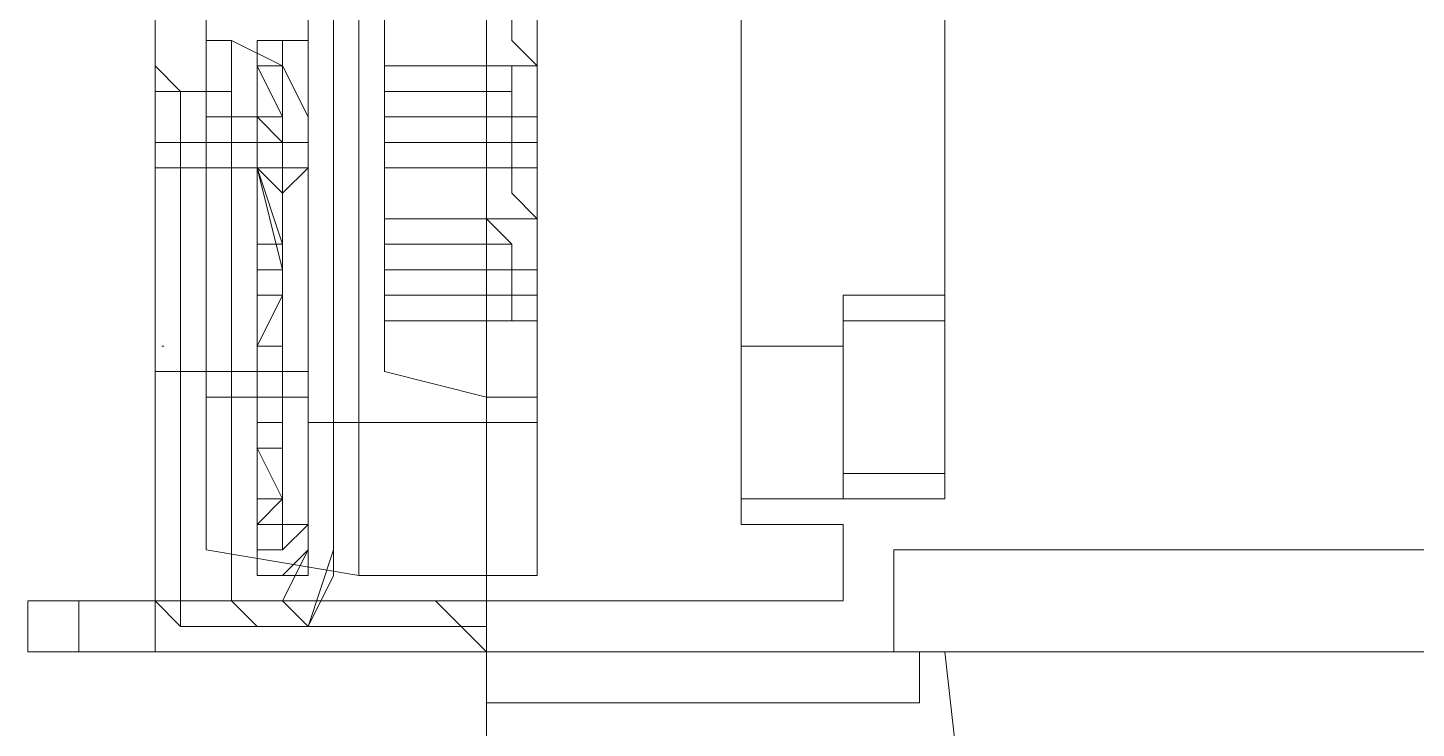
# Model space of a CAD drawing. Header units: millimetres. Extents: x 42 to 552, y 43 to 535.
# Drawn here: x 480.3692 to 480.4389, y 496.2602 to 496.2954 of the extents above; entities that cross this region are included whole.
import ezdxf

# ---------------------------------------------------------------- set-up
doc = ezdxf.new("R2010")
doc.units = ezdxf.units.MM
doc.header["$LTSCALE"] = 0.75
doc.header["$MEASUREMENT"] = 0
doc.layers.add('PDF_0', color=7, linetype='Continuous')

msp = doc.modelspace()

# ---------------------------------------------------------------- linework, layer by layer
at = {"layer": 'PDF_0', "lineweight": 18}
for points in [[(480.392239, 497.29161), (480.392239, 496.777174), (480.392239, 496.775894), (480.392239, 496.262738), (480.392239, 496.261458)], [(480.382001, 496.75158), (480.382001, 496.75286), (480.383281, 496.749021), (480.383281, 496.742622), (480.383281, 496.275535), (480.383281, 496.269136), (480.382001, 496.266577), (480.375603, 496.266577), (480.376882, 496.265297)], [(480.383281, 496.742622), (480.384561, 496.742622), (480.384561, 496.275535), (480.383281, 496.275535)], [(480.55348, 496.269136), (480.412714, 496.269136), (480.412714, 496.264017), (480.375603, 496.264017), (480.375603, 496.266577), (480.410154, 496.266577), (480.410154, 496.270416), (480.405036, 496.270416), (480.405036, 496.271696), (480.415273, 496.271696), (480.415273, 496.301129), (480.422951, 496.302408), (480.422951, 496.307527), (480.415273, 496.307527), (480.415273, 496.312646), (480.550921, 496.313925), (480.550921, 496.406063), (480.55476, 496.406063)], [(480.375603, 496.319044), (480.375603, 496.29345), (480.375603, 496.292171), (480.375603, 496.289611), (480.375603, 496.292171)], [(480.392239, 496.302408), (480.392239, 496.266577)], [(480.405036, 496.302408), (480.405036, 496.279374)], [(480.392239, 496.29345), (480.38712, 496.29345), (480.38712, 496.297289), (480.392239, 496.297289), (480.38712, 496.297289)], [(480.375603, 496.29345), (480.375603, 496.29345)], [(480.375603, 496.29345), (480.375603, 496.29345)], [(480.375603, 496.29345), (480.375603, 496.292171), (480.375603, 496.289611), (480.375603, 496.288332), (480.375603, 496.278094)], [(480.392239, 496.289611), (480.38712, 496.289611), (480.38712, 496.285772), (480.392239, 496.285772)], [(480.375603, 496.264017), (480.371764, 496.264017), (480.371764, 496.266577), (480.375603, 496.266577), (480.375603, 496.278094), (480.375603, 496.288332)], [(480.38712, 496.288332), (480.392239, 496.288332)], [(480.392239, 496.281933), (480.38712, 496.281933), (480.38712, 496.278094), (480.392239, 496.276814)], [(480.410154, 496.271696), (480.410154, 496.272975), (480.410154, 496.280653), (480.410154, 496.281933)], [(480.38712, 496.280653), (480.392239, 496.280653)], [(480.405036, 496.271696), (480.405036, 496.279374), (480.410154, 496.279374)], [(480.392239, 496.265297), (480.383281, 496.265297), (480.384561, 496.267857), (480.384561, 496.275535), (480.392239, 496.275535)], [(480.371764, 496.264017), (480.369204, 496.264017), (480.369204, 496.266577), (480.371764, 496.266577)], [(480.382001, 496.266577), (480.383281, 496.265297), (480.376882, 496.265297), (480.375603, 496.266577)], [(480.375603, 496.266577), (480.375603, 496.266577)], [(480.392239, 496.264017), (480.389679, 496.266577)], [(480.376882, 496.265297), (480.376882, 496.265297)], [(480.550921, 496.246102), (480.410154, 496.247381), (480.410154, 496.258899), (480.394798, 496.258899), (480.394798, 496.247381), (480.392239, 496.247381), (480.392239, 496.261458), (480.413994, 496.261458), (480.413994, 496.264017), (480.415273, 496.264017), (480.416553, 496.2525), (480.5522, 496.251221), (480.5522, 496.264017), (480.55348, 496.264017), (480.55348, 496.261458), (480.559878, 496.261458), (480.559878, 496.260178), (480.558599, 496.260178), (480.558599, 496.013198)], [(480.55348, 496.264017), (480.412714, 496.264017)], [(480.415273, 496.264017), (480.547081, 496.264017), (480.547081, 496.251221)], [(480.392239, 496.261458), (480.392239, 496.261458)]]:
    msp.add_lwpolyline(points, dxfattribs=at)
at = {"layer": 'PDF_0', "lineweight": 0}
for points in [[(480.378162, 496.29473), (480.378162, 496.472607)], [(480.393518, 496.467488), (480.38712, 496.467488), (480.394798, 496.467488), (480.394798, 496.466209), (480.394798, 496.464929), (480.392239, 496.464929), (480.393518, 496.464929), (480.393518, 496.463649), (480.394798, 496.46237), (480.394798, 496.46109), (480.394798, 496.267857), (480.392239, 496.267857), (480.393518, 496.267857)], [(480.38584, 496.46237), (480.38584, 496.275535), (480.38584, 496.270416), (480.38584, 496.267857), (480.378162, 496.269136), (480.378162, 496.276814), (480.378162, 496.278094), (480.379442, 496.278094), (480.379442, 496.288332), (480.376882, 496.288332), (480.376882, 496.278094), (480.376882, 496.288332)], [(480.392239, 496.45981), (480.392239, 496.266577), (480.392239, 496.265297), (480.392239, 496.266577), (480.392239, 496.265297)], [(480.393518, 496.292171), (480.393518, 496.29345), (480.392239, 496.29345), (480.38712, 496.29345), (480.394798, 496.29345), (480.393518, 496.29473), (480.393518, 496.29601), (480.392239, 496.29601), (480.38712, 496.297289), (480.38712, 496.298569), (480.38712, 496.301129), (480.392239, 496.301129), (480.394798, 496.301129), (480.38712, 496.301129)], [(480.38712, 496.297289), (480.392239, 496.29601), (480.392239, 496.301129), (480.393518, 496.301129), (480.393518, 496.299849), (480.393518, 496.297289), (480.394798, 496.29601), (480.394798, 496.29473), (480.394798, 496.29345), (480.394798, 496.290891), (480.38712, 496.290891)], [(480.378162, 496.29345), (480.378162, 496.29473), (480.378162, 496.29345), (480.378162, 496.290891), (480.378162, 496.289611), (480.379442, 496.289611), (480.376882, 496.289611), (480.376882, 496.288332), (480.375603, 496.288332)], [(480.379442, 496.29473), (480.378162, 496.29473), (480.378162, 496.29345), (480.378162, 496.290891), (480.378162, 496.289611), (480.378162, 496.276814), (480.380722, 496.276814), (480.380722, 496.270416), (480.382001, 496.271696), (480.380722, 496.271696), (480.380722, 496.275535), (480.380722, 496.271696), (480.380722, 496.270416), (480.380722, 496.271696), (480.380722, 496.275535), (480.380722, 496.271696), (480.380722, 496.270416), (480.382001, 496.270416), (480.382001, 496.269136), (480.380722, 496.269136), (480.382001, 496.269136), (480.383281, 496.270416), (480.382001, 496.269136), (480.382001, 496.270416), (480.382001, 496.271696)], [(480.378162, 496.29473), (480.378162, 496.29473)], [(480.383281, 496.289611), (480.383281, 496.290891), (480.382001, 496.29345), (480.379442, 496.29473), (480.379442, 496.290891), (480.380722, 496.290891), (480.380722, 496.288332), (480.380722, 496.279374), (480.382001, 496.279374), (480.382001, 496.283213), (480.382001, 496.281933), (480.380722, 496.279374), (480.380722, 496.281933), (480.380722, 496.283213), (480.380722, 496.279374), (480.380722, 496.281933), (480.380722, 496.279374), (480.380722, 496.283213), (480.382001, 496.283213), (480.382001, 496.279374), (480.380722, 496.279374)], [(480.380722, 496.292171), (480.380722, 496.29473), (480.383281, 496.29473), (480.383281, 496.292171), (480.383281, 496.29345), (480.383281, 496.29473), (480.382001, 496.29473), (480.382001, 496.290891), (480.382001, 496.29345), (480.382001, 496.290891), (480.382001, 496.289611), (480.382001, 496.290891), (480.382001, 496.29473), (480.382001, 496.290891), (480.382001, 496.289611), (480.382001, 496.290891), (480.382001, 496.29345)], [(480.380722, 496.29345), (480.380722, 496.290891), (480.382001, 496.289611), (480.382001, 496.290891), (480.382001, 496.29473), (480.382001, 496.290891), (480.380722, 496.29345), (480.380722, 496.290891), (480.382001, 496.289611), (480.382001, 496.290891), (480.382001, 496.29473), (480.382001, 496.290891), (480.380722, 496.29345), (480.382001, 496.29345), (480.382001, 496.290891), (480.382001, 496.29473), (480.380722, 496.29473)], [(480.380722, 496.29473), (480.380722, 496.29473)], [(480.382001, 496.29473), (480.382001, 496.29473)], [(480.383281, 496.29473), (480.383281, 496.292171)], [(480.376882, 496.292171), (480.375603, 496.29345)], [(480.38712, 496.29345), (480.38712, 496.29345)], [(480.38712, 496.289611), (480.38712, 496.290891), (480.38712, 496.29345)], [(480.392239, 496.288332), (480.392239, 496.29345), (480.394798, 496.29345)], [(480.375603, 496.278094), (480.376882, 496.278094), (480.375603, 496.278094), (480.375603, 496.288332), (480.376882, 496.288332), (480.378162, 496.288332), (480.379442, 496.288332), (480.378162, 496.288332), (480.378162, 496.278094), (480.380722, 496.278094), (480.379442, 496.278094), (480.380722, 496.278094), (480.382001, 496.278094), (480.383281, 496.278094), (480.383281, 496.270416), (480.383281, 496.267857), (480.380722, 496.267857), (480.382001, 496.267857), (480.383281, 496.269136), (480.383281, 496.270416), (480.383281, 496.292171), (480.383281, 496.280653)], [(480.375603, 496.289611), (480.375603, 496.292171), (480.376882, 496.292171), (480.376882, 496.289611), (480.375603, 496.289611), (480.376882, 496.289611), (480.376882, 496.292171), (480.379442, 496.292171), (480.379442, 496.289611), (480.379442, 496.288332), (480.379442, 496.278094), (480.379442, 496.288332), (480.383281, 496.288332), (480.383281, 496.278094)], [(480.375603, 496.292171), (480.376882, 496.292171)], [(480.376882, 496.292171), (480.376882, 496.292171)], [(480.376882, 496.292171), (480.376882, 496.292171)], [(480.380722, 496.267857), (480.380722, 496.270416), (480.380722, 496.292171), (480.380722, 496.270416), (480.380722, 496.267857), (480.380722, 496.269136), (480.380722, 496.270416), (480.382001, 496.270416), (480.382001, 496.271696), (480.382001, 496.274255), (480.382001, 496.271696), (480.382001, 496.270416), (480.382001, 496.271696), (480.382001, 496.270416), (480.382001, 496.271696), (480.382001, 496.270416), (480.382001, 496.271696), (480.382001, 496.270416), (480.382001, 496.271696), (480.380722, 496.271696), (480.380722, 496.274255), (480.382001, 496.271696), (480.382001, 496.274255), (480.382001, 496.271696), (480.382001, 496.275535), (480.380722, 496.275535), (480.382001, 496.275535), (480.382001, 496.271696), (480.380722, 496.271696), (480.382001, 496.271696), (480.380722, 496.271696), (480.380722, 496.270416), (480.380722, 496.271696), (480.380722, 496.270416), (480.380722, 496.271696)], [(480.380722, 496.292171), (480.380722, 496.292171)], [(480.383281, 496.292171), (480.383281, 496.292171)], [(480.38712, 496.292171), (480.393518, 496.292171), (480.393518, 496.288332), (480.392239, 496.288332), (480.38712, 496.288332), (480.392239, 496.288332), (480.393518, 496.288332), (480.393518, 496.287052), (480.394798, 496.285772), (480.394798, 496.283213), (480.38712, 496.283213), (480.38712, 496.285772)], [(480.380722, 496.290891), (480.382001, 496.290891), (480.382001, 496.288332), (480.382001, 496.290891), (480.380722, 496.290891), (480.378162, 496.290891), (480.378162, 496.288332), (480.380722, 496.288332), (480.382001, 496.283213), (480.382001, 496.288332), (480.380722, 496.288332), (480.380722, 496.287052), (480.380722, 496.283213), (480.380722, 496.284493), (480.380722, 496.288332), (480.382001, 496.284493), (480.380722, 496.284493), (480.380722, 496.283213), (480.380722, 496.287052), (480.380722, 496.288332), (480.382001, 496.288332), (480.382001, 496.283213), (480.382001, 496.288332), (480.383281, 496.288332)], [(480.378162, 496.290891), (480.378162, 496.290891)], [(480.379442, 496.289611), (480.379442, 496.290891), (480.382001, 496.290891), (480.382001, 496.288332), (480.382001, 496.287052), (480.382001, 496.284493), (480.382001, 496.287052), (480.383281, 496.288332), (480.383281, 496.289611), (480.382001, 496.289611), (480.379442, 496.289611), (480.379442, 496.276814), (480.379442, 496.269136)], [(480.382001, 496.290891), (480.382001, 496.290891)], [(480.392239, 496.289611), (480.394798, 496.289611), (480.394798, 496.290891)], [(480.380722, 496.289611), (480.382001, 496.289611)], [(480.382001, 496.289611), (480.382001, 496.289611)], [(480.378162, 496.288332), (480.378162, 496.288332)], [(480.382001, 496.278094), (480.382001, 496.288332), (480.383281, 496.288332), (480.382001, 496.287052), (480.382001, 496.284493), (480.382001, 496.283213), (480.380722, 496.283213), (480.380722, 496.281933), (480.380722, 496.279374)], [(480.380722, 496.279374), (480.380722, 496.288332)], [(480.380722, 496.288332), (480.380722, 496.285772)], [(480.380722, 496.288332), (480.380722, 496.288332)], [(480.380722, 496.288332), (480.380722, 496.285772)], [(480.380722, 496.284493), (480.380722, 496.288332)], [(480.382001, 496.288332), (480.382001, 496.288332)], [(480.382001, 496.288332), (480.382001, 496.288332)], [(480.383281, 496.288332), (480.383281, 496.288332)], [(480.38712, 496.284493), (480.393518, 496.284493), (480.392239, 496.285772), (480.394798, 496.285772), (480.394798, 496.287052), (480.394798, 496.288332), (480.393518, 496.288332)], [(480.383281, 496.287052), (480.383281, 496.271696)], [(480.379442, 496.272975), (480.379442, 496.285772)], [(480.394798, 496.285772), (480.38712, 496.285772), (480.392239, 496.285772), (480.392239, 496.275535), (480.392239, 496.270416), (480.392239, 496.267857), (480.38584, 496.267857), (480.38584, 496.270416), (480.38584, 496.275535)], [(480.38712, 496.285772), (480.38712, 496.285772)], [(480.382001, 496.284493), (480.382001, 496.284493)], [(480.382001, 496.284493), (480.382001, 496.283213), (480.382001, 496.281933), (480.382001, 496.279374), (480.382001, 496.281933)], [(480.393518, 496.284493), (480.393518, 496.280653), (480.394798, 496.280653), (480.394798, 496.279374), (480.394798, 496.278094), (480.394798, 496.276814), (480.392239, 496.276814)], [(480.382001, 496.283213), (480.382001, 496.283213)], [(480.382001, 496.283213), (480.382001, 496.283213)], [(480.382001, 496.283213), (480.382001, 496.283213)], [(480.382001, 496.283213), (480.382001, 496.283213)], [(480.38712, 496.281933), (480.38712, 496.283213)], [(480.392239, 496.281933), (480.394798, 496.281933), (480.394798, 496.283213)], [(480.380722, 496.276814), (480.382001, 496.276814), (480.383281, 496.276814), (480.382001, 496.276814), (480.383281, 496.276814), (480.383281, 496.281933), (480.383281, 496.276814), (480.383281, 496.270416)], [(480.380722, 496.279374), (480.382001, 496.281933)], [(480.380722, 496.281933), (480.382001, 496.281933)], [(480.382001, 496.281933), (480.382001, 496.281933)], [(480.382001, 496.281933), (480.382001, 496.279374)], [(480.382001, 496.281933), (480.382001, 496.281933)], [(480.382001, 496.281933), (480.382001, 496.281933)], [(480.382001, 496.281933), (480.382001, 496.279374)], [(480.382001, 496.281933), (480.382001, 496.281933)], [(480.382001, 496.279374), (480.382001, 496.281933)], [(480.382001, 496.279374), (480.382001, 496.281933)], [(480.382001, 496.281933), (480.382001, 496.279374)], [(480.382001, 496.279374), (480.382001, 496.281933)], [(480.382001, 496.279374), (480.382001, 496.281933)], [(480.382001, 496.281933), (480.382001, 496.279374)], [(480.382001, 496.281933), (480.382001, 496.281933)], [(480.392239, 496.280653), (480.393518, 496.280653)], [(480.380722, 496.279374), (480.382001, 496.279374)], [(480.380722, 496.279374), (480.380722, 496.279374)], [(480.380722, 496.279374), (480.380722, 496.279374)], [(480.382001, 496.279374), (480.382001, 496.279374)], [(480.380722, 496.265297), (480.379442, 496.266577), (480.376882, 496.266577), (480.376882, 496.278094), (480.379442, 496.278094), (480.383281, 496.278094), (480.383281, 496.267857), (480.383281, 496.270416), (480.382001, 496.270416), (480.382001, 496.271696), (480.382001, 496.270416), (480.380722, 496.270416), (480.382001, 496.270416), (480.382001, 496.271696), (480.382001, 496.270416), (480.382001, 496.271696), (480.380722, 496.270416), (480.380722, 496.276814), (480.382001, 496.276814), (480.380722, 496.276814), (480.380722, 496.278094)], [(480.376882, 496.278094), (480.376882, 496.278094)], [(480.376882, 496.278094), (480.378162, 496.278094), (480.379442, 496.278094), (480.379442, 496.266577)], [(480.378162, 496.278094), (480.378162, 496.278094)], [(480.378162, 496.278094), (480.378162, 496.278094)], [(480.380722, 496.271696), (480.380722, 496.270416), (480.380722, 496.271696), (480.382001, 496.271696), (480.380722, 496.271696), (480.380722, 496.275535), (480.382001, 496.275535), (480.382001, 496.274255), (480.382001, 496.275535), (480.382001, 496.271696), (480.382001, 496.275535), (480.382001, 496.272975), (480.382001, 496.271696), (480.382001, 496.270416), (480.382001, 496.271696), (480.382001, 496.272975), (480.382001, 496.271696), (480.382001, 496.272975), (480.382001, 496.274255), (480.382001, 496.271696), (480.382001, 496.270416), (480.382001, 496.276814), (480.382001, 496.278094), (480.382001, 496.276814), (480.382001, 496.278094), (480.382001, 496.276814)], [(480.382001, 496.278094), (480.382001, 496.278094)], [(480.382001, 496.278094), (480.382001, 496.278094)], [(480.380722, 496.276814), (480.380722, 496.276814)], [(480.382001, 496.276814), (480.382001, 496.276814)], [(480.380722, 496.275535), (480.380722, 496.275535)], [(480.380722, 496.275535), (480.382001, 496.275535)], [(480.380722, 496.271696), (480.380722, 496.275535)], [(480.380722, 496.275535), (480.380722, 496.275535)], [(480.380722, 496.275535), (480.380722, 496.275535)], [(480.380722, 496.274255), (480.380722, 496.275535)], [(480.380722, 496.275535), (480.380722, 496.274255)], [(480.380722, 496.275535), (480.380722, 496.275535)], [(480.380722, 496.274255), (480.380722, 496.275535)], [(480.380722, 496.275535), (480.380722, 496.275535)], [(480.380722, 496.274255), (480.380722, 496.275535)], [(480.380722, 496.275535), (480.380722, 496.274255)], [(480.380722, 496.275535), (480.380722, 496.275535)], [(480.380722, 496.275535), (480.380722, 496.274255)], [(480.380722, 496.275535), (480.380722, 496.275535)], [(480.380722, 496.275535), (480.380722, 496.275535)], [(480.380722, 496.275535), (480.380722, 496.275535)], [(480.380722, 496.275535), (480.380722, 496.275535)], [(480.380722, 496.274255), (480.380722, 496.275535)], [(480.380722, 496.275535), (480.380722, 496.275535)], [(480.380722, 496.275535), (480.380722, 496.274255)], [(480.380722, 496.275535), (480.380722, 496.275535)], [(480.380722, 496.275535), (480.380722, 496.275535)], [(480.382001, 496.275535), (480.382001, 496.275535)], [(480.382001, 496.275535), (480.382001, 496.275535)], [(480.382001, 496.275535), (480.382001, 496.275535)], [(480.382001, 496.274255), (480.382001, 496.275535)], [(480.382001, 496.275535), (480.382001, 496.272975)], [(480.382001, 496.275535), (480.382001, 496.275535)], [(480.382001, 496.275535), (480.382001, 496.275535)], [(480.382001, 496.275535), (480.382001, 496.275535)], [(480.382001, 496.275535), (480.382001, 496.275535)], [(480.382001, 496.275535), (480.382001, 496.275535)], [(480.382001, 496.275535), (480.382001, 496.275535)], [(480.382001, 496.274255), (480.382001, 496.275535)], [(480.382001, 496.274255), (480.382001, 496.275535)], [(480.382001, 496.274255), (480.382001, 496.275535)], [(480.382001, 496.274255), (480.382001, 496.275535)], [(480.382001, 496.274255), (480.382001, 496.275535)], [(480.382001, 496.274255), (480.382001, 496.275535)], [(480.382001, 496.275535), (480.382001, 496.274255)], [(480.382001, 496.275535), (480.382001, 496.275535)], [(480.382001, 496.275535), (480.382001, 496.275535)], [(480.382001, 496.275535), (480.382001, 496.275535)], [(480.392239, 496.275535), (480.392239, 496.275535)], [(480.394798, 496.275535), (480.392239, 496.275535), (480.392239, 496.270416), (480.392239, 496.267857), (480.394798, 496.267857)], [(480.380722, 496.274255), (480.380722, 496.274255)], [(480.380722, 496.274255), (480.380722, 496.274255)], [(480.380722, 496.274255), (480.382001, 496.274255)], [(480.380722, 496.274255), (480.380722, 496.274255)], [(480.380722, 496.274255), (480.380722, 496.274255)], [(480.380722, 496.274255), (480.380722, 496.274255)], [(480.380722, 496.274255), (480.380722, 496.274255)], [(480.380722, 496.274255), (480.380722, 496.274255)], [(480.382001, 496.274255), (480.382001, 496.274255)], [(480.382001, 496.274255), (480.382001, 496.274255)], [(480.382001, 496.274255), (480.382001, 496.274255)], [(480.382001, 496.272975), (480.382001, 496.274255)], [(480.382001, 496.274255), (480.382001, 496.274255)], [(480.382001, 496.274255), (480.382001, 496.274255)], [(480.382001, 496.274255), (480.382001, 496.274255)], [(480.382001, 496.274255), (480.382001, 496.274255)], [(480.382001, 496.274255), (480.382001, 496.274255)], [(480.382001, 496.272975), (480.382001, 496.272975)], [(480.382001, 496.272975), (480.382001, 496.272975)], [(480.382001, 496.272975), (480.382001, 496.272975)], [(480.382001, 496.272975), (480.382001, 496.272975)], [(480.382001, 496.272975), (480.382001, 496.272975)], [(480.382001, 496.272975), (480.382001, 496.272975)], [(480.382001, 496.272975), (480.382001, 496.272975)], [(480.382001, 496.272975), (480.382001, 496.272975)], [(480.382001, 496.272975), (480.382001, 496.272975)], [(480.380722, 496.271696), (480.380722, 496.271696)], [(480.380722, 496.271696), (480.380722, 496.271696)], [(480.380722, 496.271696), (480.380722, 496.271696)], [(480.380722, 496.271696), (480.380722, 496.271696)], [(480.380722, 496.271696), (480.380722, 496.271696)], [(480.382001, 496.271696), (480.382001, 496.271696)], [(480.382001, 496.271696), (480.382001, 496.271696)], [(480.382001, 496.271696), (480.382001, 496.271696)], [(480.382001, 496.271696), (480.382001, 496.271696)], [(480.382001, 496.271696), (480.382001, 496.271696)], [(480.382001, 496.271696), (480.382001, 496.271696)], [(480.382001, 496.271696), (480.382001, 496.271696)], [(480.382001, 496.271696), (480.382001, 496.271696)], [(480.382001, 496.271696), (480.382001, 496.271696)], [(480.382001, 496.271696), (480.382001, 496.271696)], [(480.382001, 496.271696), (480.382001, 496.271696)], [(480.380722, 496.270416), (480.380722, 496.270416)], [(480.380722, 496.270416), (480.380722, 496.270416)], [(480.380722, 496.270416), (480.380722, 496.270416)], [(480.380722, 496.270416), (480.380722, 496.270416)], [(480.380722, 496.270416), (480.380722, 496.270416)], [(480.380722, 496.270416), (480.382001, 496.270416)], [(480.380722, 496.269136), (480.380722, 496.270416)], [(480.380722, 496.270416), (480.380722, 496.270416)], [(480.380722, 496.270416), (480.380722, 496.270416)], [(480.380722, 496.270416), (480.380722, 496.270416)], [(480.380722, 496.270416), (480.380722, 496.270416)], [(480.380722, 496.270416), (480.380722, 496.270416)], [(480.380722, 496.270416), (480.380722, 496.270416)], [(480.380722, 496.270416), (480.380722, 496.270416)], [(480.380722, 496.269136), (480.380722, 496.270416)], [(480.380722, 496.270416), (480.380722, 496.270416)], [(480.382001, 496.269136), (480.380722, 496.269136), (480.380722, 496.270416)], [(480.380722, 496.269136), (480.380722, 496.270416)], [(480.380722, 496.270416), (480.380722, 496.270416)], [(480.380722, 496.270416), (480.380722, 496.270416)], [(480.382001, 496.270416), (480.382001, 496.270416)], [(480.382001, 496.270416), (480.382001, 496.270416)], [(480.382001, 496.270416), (480.382001, 496.270416)], [(480.382001, 496.270416), (480.382001, 496.270416)], [(480.382001, 496.270416), (480.382001, 496.270416)], [(480.382001, 496.270416), (480.382001, 496.270416)], [(480.382001, 496.270416), (480.382001, 496.270416)], [(480.382001, 496.270416), (480.382001, 496.270416)], [(480.382001, 496.270416), (480.382001, 496.270416)], [(480.382001, 496.270416), (480.382001, 496.270416)], [(480.382001, 496.270416), (480.382001, 496.270416)], [(480.382001, 496.270416), (480.382001, 496.270416)], [(480.382001, 496.270416), (480.382001, 496.270416)], [(480.382001, 496.270416), (480.382001, 496.270416)], [(480.382001, 496.270416), (480.382001, 496.270416)], [(480.382001, 496.270416), (480.382001, 496.270416)], [(480.382001, 496.270416), (480.382001, 496.270416)], [(480.382001, 496.270416), (480.382001, 496.270416)], [(480.382001, 496.270416), (480.382001, 496.270416)], [(480.382001, 496.270416), (480.382001, 496.270416)], [(480.382001, 496.270416), (480.382001, 496.270416)], [(480.383281, 496.270416), (480.383281, 496.270416)], [(480.383281, 496.270416), (480.383281, 496.270416)], [(480.382001, 496.269136), (480.382001, 496.269136)], [(480.380722, 496.267857), (480.380722, 496.267857)], [(480.382001, 496.267857), (480.382001, 496.267857)], [(480.392239, 496.267857), (480.392239, 496.267857)], [(480.375603, 496.266577), (480.376882, 496.266577), (480.376882, 496.265297)], [(480.375603, 496.266577), (480.375603, 496.266577)], [(480.375603, 496.266577), (480.375603, 496.266577)], [(480.379442, 496.266577), (480.379442, 496.266577)], [(480.379442, 496.266577), (480.379442, 496.266577)], [(480.392239, 496.266577), (480.392239, 496.266577)], [(480.392239, 496.266577), (480.392239, 496.266577)], [(480.392239, 496.266577), (480.392239, 496.266577)], [(480.383281, 496.265297), (480.383281, 496.265297)], [(480.392239, 496.265297), (480.392239, 496.265297)], [(480.392239, 496.265297), (480.392239, 496.265297)], [(480.392239, 496.265297), (480.392239, 496.265297)], [(480.392239, 496.265297), (480.392239, 496.265297)]]:
    msp.add_lwpolyline(points, dxfattribs=at)
for points in [[(480.380722, 496.29473), (480.380722, 496.29345), (480.380722, 496.292171)], [(480.375603, 496.29345), (480.376882, 496.292171)], [(480.376882, 496.292171), (480.375603, 496.29345)], [(480.380722, 496.288332), (480.379442, 496.288332), (480.380722, 496.288332), (480.382001, 496.288332), (480.382001, 496.287052), (480.382001, 496.283213), (480.382001, 496.287052), (480.382001, 496.288332), (480.383281, 496.288332), (480.382001, 496.288332)], [(480.380722, 496.288332), (480.382001, 496.288332), (480.380722, 496.288332), (480.379442, 496.288332)], [(480.382001, 496.284493), (480.380722, 496.288332), (480.382001, 496.283213), (480.382001, 496.287052), (480.380722, 496.288332), (480.382001, 496.287052), (480.382001, 496.283213), (480.382001, 496.288332), (480.382001, 496.287052), (480.382001, 496.284493), (480.382001, 496.285772), (480.382001, 496.281933), (480.382001, 496.285772)], [(480.382001, 496.281933), (480.382001, 496.285772)], [(480.382001, 496.281933), (480.382001, 496.279374)], [(480.382001, 496.278094), (480.380722, 496.278094)], [(480.380722, 496.275535), (480.380722, 496.274255)], [(480.380722, 496.274255), (480.380722, 496.275535)], [(480.392239, 496.275535), (480.394798, 496.275535)], [(480.380722, 496.270416), (480.380722, 496.271696)]]:
    msp.add_lwpolyline(points, close=True, dxfattribs=at)
at = {"layer": 'PDF_0', "color": 8, "lineweight": 18, "true_color": 0x808080}
for points in [[(480.410154, 496.281933), (480.415273, 496.281933)], [(480.415273, 496.280653), (480.410154, 496.280653)], [(480.410154, 496.272975), (480.412714, 496.272975), (480.415273, 496.272975)]]:
    msp.add_lwpolyline(points, dxfattribs=at)
at = {"layer": 'PDF_0', "lineweight": 18}
msp.add_lwpolyline([(480.382001, 496.266577), (480.383281, 496.269136), (480.383281, 496.275535), (480.384561, 496.275535), (480.384561, 496.269136), (480.383281, 496.265297)], close=True, dxfattribs=at)
msp.add_open_spline([(480.376031, 496.279372), (480.375998, 496.279372), (480.375964, 496.279371), (480.375931, 496.279371)], degree=3, dxfattribs=at)

doc.saveas('drawing.dxf')
